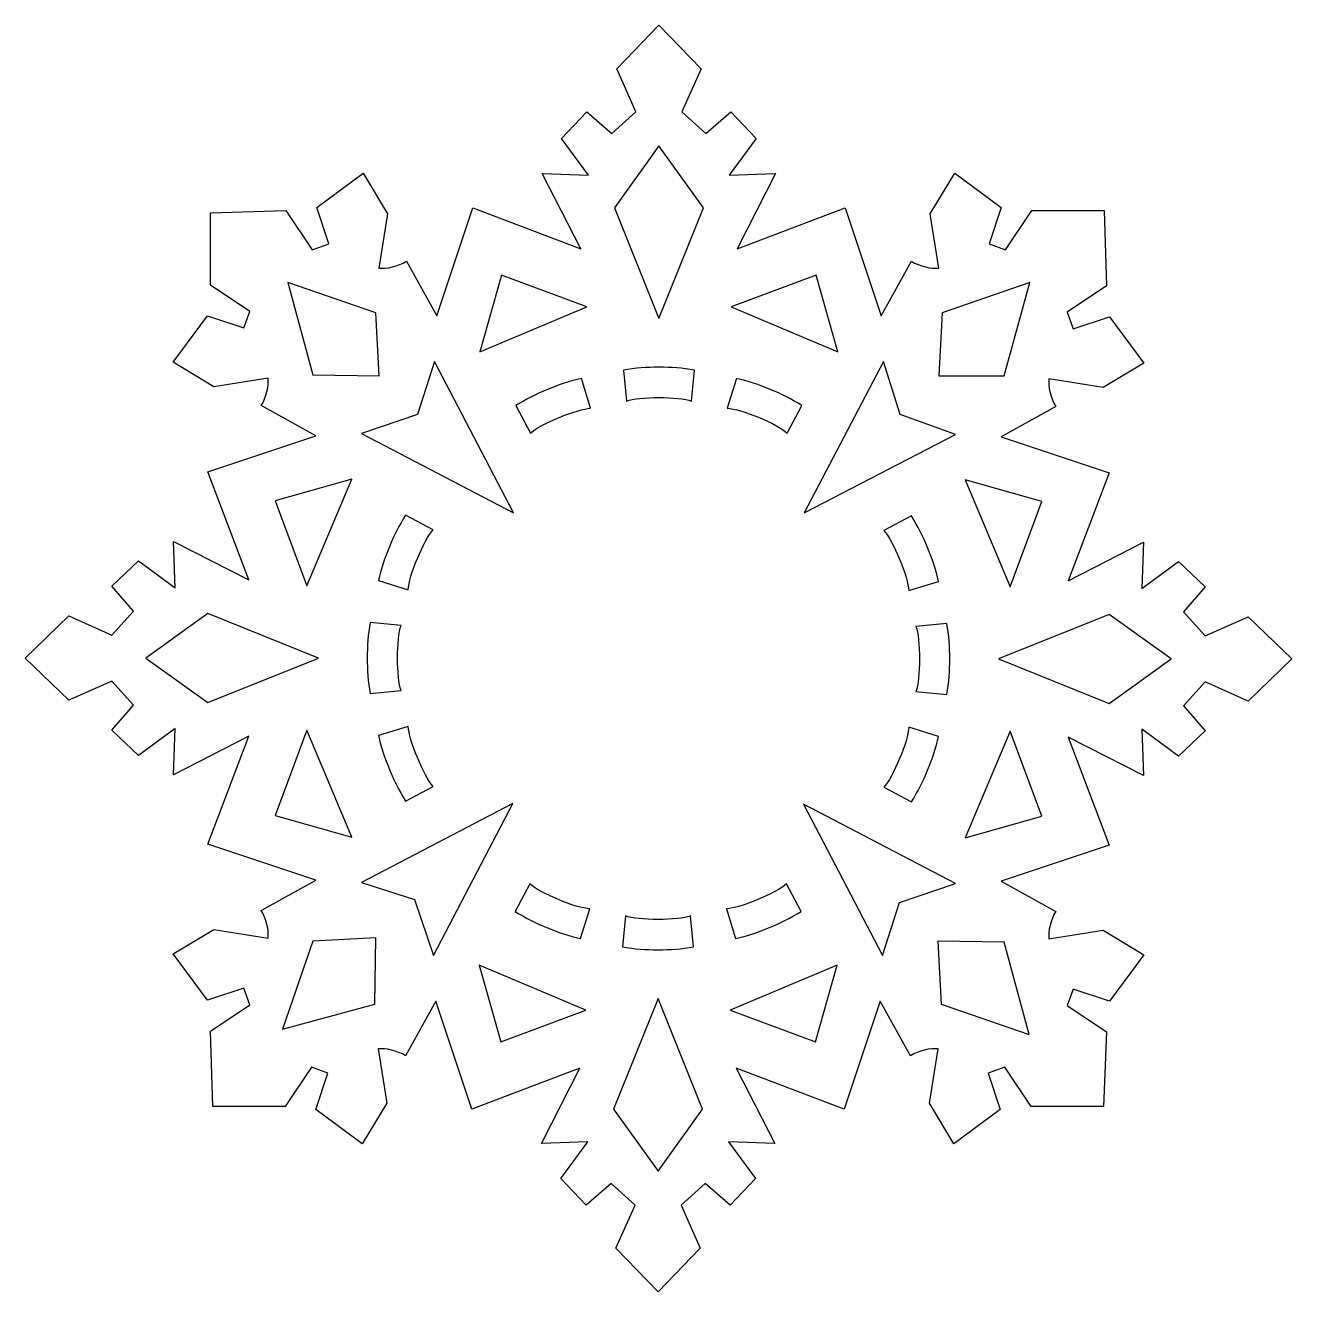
# Model space of a CAD drawing. Header units: centimetres. Extents: x 1 to 127, y -92 to 6.
# Drawn here: x 25.01 to 35.01, y -77.6 to -67.6 of the extents above; entities that cross this region are included whole.
import ezdxf

# ---------------------------------------------------------------- set-up
doc = ezdxf.new("R2010")
doc.units = ezdxf.units.CM
doc.header["$MEASUREMENT"] = 0
doc.layers.add('layer 1', color=7, linetype='Continuous')

msp = doc.modelspace()

# ---------------------------------------------------------------- linework, layer by layer
at = {"layer": 'layer 1', "color": 250}
for points, knots in [([(26.87826, -74.58911), (26.91838, -74.65335), (26.9383, -74.74762), (26.93212, -74.80631), (26.93212, -74.80631), (26.93212, -74.80631), (26.50387, -74.73726), (26.50387, -74.73726), (26.50387, -74.73726), (26.50387, -74.73726), (26.18298, -74.93172), (26.18298, -74.93172), (26.18298, -74.93172), (26.18298, -74.93172), (26.45278, -75.29695), (26.45278, -75.29695), (26.45278, -75.29695), (26.45278, -75.29695), (26.74117, -75.20234), (26.74117, -75.20234), (26.74117, -75.20234), (26.74117, -75.20234), (26.78648, -75.33306), (26.78648, -75.33306), (26.78648, -75.33306), (26.78648, -75.33306), (26.47729, -75.54058), (26.47729, -75.54058), (26.47729, -75.54058), (26.47729, -75.54058), (26.4944, -76.13731), (26.4944, -76.13731), (26.4944, -76.13731), (26.4944, -76.13731), (27.06583, -76.1358), (27.06583, -76.1358), (27.06583, -76.1358), (27.06583, -76.1358), (27.27335, -75.82661), (27.27335, -75.82661), (27.27335, -75.82661), (27.27335, -75.82661), (27.40408, -75.87192), (27.40408, -75.87192), (27.40408, -75.87192), (27.40408, -75.87192), (27.30946, -76.16031), (27.30946, -76.16031), (27.30946, -76.16031), (27.30946, -76.16031), (27.6747, -76.43011), (27.6747, -76.43011), (27.6747, -76.43011), (27.6747, -76.43011), (27.86914, -76.10922), (27.86914, -76.10922), (27.86914, -76.10922), (27.86914, -76.10922), (27.8001, -75.68097), (27.8001, -75.68097), (27.8001, -75.68097), (27.8588, -75.67479), (27.95306, -75.69471), (28.01731, -75.73483), (28.01731, -75.73483), (28.01731, -75.73483), (28.25695, -75.30341), (28.25695, -75.30341), (28.25695, -75.30341), (28.25695, -75.30341), (28.54123, -76.15625), (28.54123, -76.15625), (28.54123, -76.15625), (28.54123, -76.15625), (29.39408, -75.83407), (29.39408, -75.83407), (29.39408, -75.83407), (29.39408, -75.83407), (29.09039, -76.42856), (29.09039, -76.42856), (29.09039, -76.42856), (29.09039, -76.42856), (29.45622, -76.41559), (29.45622, -76.41559), (29.45622, -76.41559), (29.45622, -76.41559), (29.24251, -76.70581), (29.24251, -76.70581), (29.24251, -76.70581), (29.24251, -76.70581), (29.44214, -76.9165), (29.44214, -76.9165), (29.44214, -76.9165), (29.44214, -76.9165), (29.6405, -76.74371), (29.6405, -76.74371), (29.6405, -76.74371), (29.6405, -76.74371), (29.82997, -76.91433), (29.82997, -76.91433), (29.82997, -76.91433), (29.82997, -76.91433), (29.67838, -77.25543), (29.67838, -77.25543), (29.67838, -77.25543), (29.67838, -77.25543), (30.01126, -77.5985), (30.01126, -77.5985), (30.01126, -77.5985), (30.01126, -77.5985), (30.34413, -77.25543), (30.34413, -77.25543), (30.34413, -77.25543), (30.34413, -77.25543), (30.19252, -76.91433), (30.19252, -76.91433), (30.19252, -76.91433), (30.19252, -76.91433), (30.382, -76.74371), (30.382, -76.74371), (30.382, -76.74371), (30.382, -76.74371), (30.58035, -76.9165), (30.58035, -76.9165), (30.58035, -76.9165), (30.58035, -76.9165), (30.77999, -76.70581), (30.77999, -76.70581), (30.77999, -76.70581), (30.77999, -76.70581), (30.56627, -76.41559), (30.56627, -76.41559), (30.56627, -76.41559), (30.56627, -76.41559), (30.93211, -76.42856), (30.93211, -76.42856), (30.93211, -76.42856), (30.93211, -76.42856), (30.62843, -75.83407), (30.62843, -75.83407), (30.62843, -75.83407), (30.62843, -75.83407), (31.48126, -76.15625), (31.48126, -76.15625), (31.48126, -76.15625), (31.48126, -76.15625), (31.76556, -75.30341), (31.76556, -75.30341), (31.76556, -75.30341), (31.76556, -75.30341), (32.00519, -75.73483), (32.00519, -75.73483), (32.00519, -75.73483), (32.06944, -75.69471), (32.1637, -75.67479), (32.2224, -75.68097), (32.2224, -75.68097), (32.2224, -75.68097), (32.15335, -76.10922), (32.15335, -76.10922), (32.15335, -76.10922), (32.15335, -76.10922), (32.34781, -76.43011), (32.34781, -76.43011), (32.34781, -76.43011), (32.34781, -76.43011), (32.71305, -76.16031), (32.71305, -76.16031), (32.71305, -76.16031), (32.71305, -76.16031), (32.61842, -75.87192), (32.61842, -75.87192), (32.61842, -75.87192), (32.61842, -75.87192), (32.74916, -75.82661), (32.74916, -75.82661), (32.74916, -75.82661), (32.74916, -75.82661), (32.95666, -76.1358), (32.95666, -76.1358), (32.95666, -76.1358), (32.95666, -76.1358), (33.52809, -76.13731), (33.52809, -76.13731), (33.52809, -76.13731), (33.52809, -76.13731), (33.55189, -75.54726), (33.55189, -75.54726), (33.55189, -75.54726), (33.55189, -75.54726), (33.24269, -75.33974), (33.24269, -75.33974), (33.24269, -75.33974), (33.24269, -75.33974), (33.288, -75.20901), (33.288, -75.20901), (33.288, -75.20901), (33.288, -75.20901), (33.57639, -75.30363), (33.57639, -75.30363), (33.57639, -75.30363), (33.57639, -75.30363), (33.84619, -74.9384), (33.84619, -74.9384), (33.84619, -74.9384), (33.84619, -74.9384), (33.5253, -74.74394), (33.5253, -74.74394), (33.5253, -74.74394), (33.5253, -74.74394), (33.09705, -74.81298), (33.09705, -74.81298), (33.09705, -74.81298), (33.09087, -74.75429), (33.11078, -74.66003), (33.15092, -74.59578), (33.15092, -74.59578), (33.15092, -74.59578), (32.7195, -74.35615), (32.7195, -74.35615), (32.7195, -74.35615), (32.7195, -74.35615), (33.57233, -74.07185), (33.57233, -74.07185), (33.57233, -74.07185), (33.57233, -74.07185), (33.25015, -73.21902), (33.25015, -73.21902), (33.25015, -73.21902), (33.25015, -73.21902), (33.84465, -73.5227), (33.84465, -73.5227), (33.84465, -73.5227), (33.84465, -73.5227), (33.83168, -73.15687), (33.83168, -73.15687), (33.83168, -73.15687), (33.83168, -73.15687), (34.12189, -73.37058), (34.12189, -73.37058), (34.12189, -73.37058), (34.12189, -73.37058), (34.33258, -73.17094), (34.33258, -73.17094), (34.33258, -73.17094), (34.33258, -73.17094), (34.1598, -72.97259), (34.1598, -72.97259), (34.1598, -72.97259), (34.1598, -72.97259), (34.33043, -72.78311), (34.33043, -72.78311), (34.33043, -72.78311), (34.33043, -72.78311), (34.67152, -72.93472), (34.67152, -72.93472), (34.67152, -72.93472), (34.67152, -72.93472), (35.01459, -72.60184), (35.01459, -72.60184), (35.01459, -72.60184), (35.01459, -72.60184), (34.67152, -72.26896), (34.67152, -72.26896), (34.67152, -72.26896), (34.67152, -72.26896), (34.33043, -72.42056), (34.33043, -72.42056), (34.33043, -72.42056), (34.33043, -72.42056), (34.1598, -72.23108), (34.1598, -72.23108), (34.1598, -72.23108), (34.1598, -72.23108), (34.33258, -72.03273), (34.33258, -72.03273), (34.33258, -72.03273), (34.33258, -72.03273), (34.12189, -71.8331), (34.12189, -71.8331), (34.12189, -71.8331), (34.12189, -71.8331), (33.83168, -72.04681), (33.83168, -72.04681), (33.83168, -72.04681), (33.83168, -72.04681), (33.84465, -71.68098), (33.84465, -71.68098), (33.84465, -71.68098), (33.84465, -71.68098), (33.25015, -71.98466), (33.25015, -71.98466), (33.25015, -71.98466), (33.25015, -71.98466), (33.57233, -71.13182), (33.57233, -71.13182), (33.57233, -71.13182), (33.57233, -71.13182), (32.7195, -70.84753), (32.7195, -70.84753), (32.7195, -70.84753), (32.7195, -70.84753), (33.15092, -70.60789), (33.15092, -70.60789), (33.15092, -70.60789), (33.11078, -70.54365), (33.09087, -70.44939), (33.09705, -70.39068), (33.09705, -70.39068), (33.09705, -70.39068), (33.5253, -70.45973), (33.5253, -70.45973), (33.5253, -70.45973), (33.5253, -70.45973), (33.84619, -70.26528), (33.84619, -70.26528), (33.84619, -70.26528), (33.84619, -70.26528), (33.57639, -69.90005), (33.57639, -69.90005), (33.57639, -69.90005), (33.57639, -69.90005), (33.288, -69.99467), (33.288, -69.99467), (33.288, -69.99467), (33.288, -69.99467), (33.24269, -69.86394), (33.24269, -69.86394), (33.24269, -69.86394), (33.24269, -69.86394), (33.55189, -69.65642), (33.55189, -69.65642), (33.55189, -69.65642), (33.55189, -69.65642), (33.53477, -69.0597), (33.53477, -69.0597), (33.53477, -69.0597), (33.53477, -69.0597), (32.96334, -69.0612), (32.96334, -69.0612), (32.96334, -69.0612), (32.96334, -69.0612), (32.75583, -69.3704), (32.75583, -69.3704), (32.75583, -69.3704), (32.75583, -69.3704), (32.6251, -69.32509), (32.6251, -69.32509), (32.6251, -69.32509), (32.6251, -69.32509), (32.71972, -69.0367), (32.71972, -69.0367), (32.71972, -69.0367), (32.71972, -69.0367), (32.35448, -68.76688), (32.35448, -68.76688), (32.35448, -68.76688), (32.35448, -68.76688), (32.16002, -69.08778), (32.16002, -69.08778), (32.16002, -69.08778), (32.16002, -69.08778), (32.22908, -69.51603), (32.22908, -69.51603), (32.22908, -69.51603), (32.17038, -69.52222), (32.07612, -69.5023), (32.01187, -69.46217), (32.01187, -69.46217), (32.01187, -69.46217), (31.77223, -69.89359), (31.77223, -69.89359), (31.77223, -69.89359), (31.77223, -69.89359), (31.48794, -69.04075), (31.48794, -69.04075), (31.48794, -69.04075), (31.48794, -69.04075), (30.6351, -69.36294), (30.6351, -69.36294), (30.6351, -69.36294), (30.6351, -69.36294), (30.93878, -68.76845), (30.93878, -68.76845), (30.93878, -68.76845), (30.93878, -68.76845), (30.57295, -68.78141), (30.57295, -68.78141), (30.57295, -68.78141), (30.57295, -68.78141), (30.78667, -68.4912), (30.78667, -68.4912), (30.78667, -68.4912), (30.78667, -68.4912), (30.58704, -68.2805), (30.58704, -68.2805), (30.58704, -68.2805), (30.58704, -68.2805), (30.38867, -68.45329), (30.38867, -68.45329), (30.38867, -68.45329), (30.38867, -68.45329), (30.19921, -68.28266), (30.19921, -68.28266), (30.19921, -68.28266), (30.19921, -68.28266), (30.3508, -67.94157), (30.3508, -67.94157), (30.3508, -67.94157), (30.3508, -67.94157), (30.01792, -67.5985), (30.01792, -67.5985), (30.01792, -67.5985), (30.01792, -67.5985), (29.68505, -67.94157), (29.68505, -67.94157), (29.68505, -67.94157), (29.68505, -67.94157), (29.83664, -68.28266), (29.83664, -68.28266), (29.83664, -68.28266), (29.83664, -68.28266), (29.64718, -68.45329), (29.64718, -68.45329), (29.64718, -68.45329), (29.64718, -68.45329), (29.44882, -68.2805), (29.44882, -68.2805), (29.44882, -68.2805), (29.44882, -68.2805), (29.24918, -68.4912), (29.24918, -68.4912), (29.24918, -68.4912), (29.24918, -68.4912), (29.46289, -68.78141), (29.46289, -68.78141), (29.46289, -68.78141), (29.46289, -68.78141), (29.09707, -68.76845), (29.09707, -68.76845), (29.09707, -68.76845), (29.09707, -68.76845), (29.40075, -69.36294), (29.40075, -69.36294), (29.40075, -69.36294), (29.40075, -69.36294), (28.54791, -69.04075), (28.54791, -69.04075), (28.54791, -69.04075), (28.54791, -69.04075), (28.26362, -69.89359), (28.26362, -69.89359), (28.26362, -69.89359), (28.26362, -69.89359), (28.02398, -69.46217), (28.02398, -69.46217), (28.02398, -69.46217), (27.95974, -69.5023), (27.86547, -69.52222), (27.80677, -69.51603), (27.80677, -69.51603), (27.80677, -69.51603), (27.87582, -69.08778), (27.87582, -69.08778), (27.87582, -69.08778), (27.87582, -69.08778), (27.68137, -68.76688), (27.68137, -68.76688), (27.68137, -68.76688), (27.68137, -68.76688), (27.31613, -69.0367), (27.31613, -69.0367), (27.31613, -69.0367), (27.31613, -69.0367), (27.41075, -69.32509), (27.41075, -69.32509), (27.41075, -69.32509), (27.41075, -69.32509), (27.28002, -69.3704), (27.28002, -69.3704), (27.28002, -69.3704), (27.28002, -69.3704), (27.07251, -69.0612), (27.07251, -69.0612), (27.07251, -69.0612), (27.07251, -69.0612), (26.47578, -69.0783), (26.47578, -69.0783), (26.47578, -69.0783), (26.47578, -69.0783), (26.47729, -69.64975), (26.47729, -69.64975), (26.47729, -69.64975), (26.47729, -69.64975), (26.78648, -69.85726), (26.78648, -69.85726), (26.78648, -69.85726), (26.78648, -69.85726), (26.74117, -69.98798), (26.74117, -69.98798), (26.74117, -69.98798), (26.74117, -69.98798), (26.45278, -69.89337), (26.45278, -69.89337), (26.45278, -69.89337), (26.45278, -69.89337), (26.18298, -70.25861), (26.18298, -70.25861), (26.18298, -70.25861), (26.18298, -70.25861), (26.50387, -70.45306), (26.50387, -70.45306), (26.50387, -70.45306), (26.50387, -70.45306), (26.93212, -70.384), (26.93212, -70.384), (26.93212, -70.384), (26.9383, -70.44271), (26.91838, -70.53698), (26.87826, -70.60121), (26.87826, -70.60121), (26.87826, -70.60121), (27.30968, -70.84086), (27.30968, -70.84086), (27.30968, -70.84086), (27.30968, -70.84086), (26.45684, -71.12515), (26.45684, -71.12515), (26.45684, -71.12515), (26.45684, -71.12515), (26.77902, -71.97799), (26.77902, -71.97799), (26.77902, -71.97799), (26.77902, -71.97799), (26.18453, -71.67431), (26.18453, -71.67431), (26.18453, -71.67431), (26.18453, -71.67431), (26.1975, -72.04013), (26.1975, -72.04013), (26.1975, -72.04013), (26.1975, -72.04013), (25.90728, -71.82642), (25.90728, -71.82642), (25.90728, -71.82642), (25.90728, -71.82642), (25.69659, -72.02606), (25.69659, -72.02606), (25.69659, -72.02606), (25.69659, -72.02606), (25.86938, -72.22441), (25.86938, -72.22441), (25.86938, -72.22441), (25.86938, -72.22441), (25.69875, -72.41388), (25.69875, -72.41388), (25.69875, -72.41388), (25.69875, -72.41388), (25.35766, -72.26229), (25.35766, -72.26229), (25.35766, -72.26229), (25.35766, -72.26229), (25.01459, -72.59516), (25.01459, -72.59516), (25.01459, -72.59516), (25.01459, -72.59516), (25.35766, -72.92804), (25.35766, -72.92804), (25.35766, -72.92804), (25.35766, -72.92804), (25.69875, -72.77644), (25.69875, -72.77644), (25.69875, -72.77644), (25.69875, -72.77644), (25.86938, -72.96591), (25.86938, -72.96591), (25.86938, -72.96591), (25.86938, -72.96591), (25.69659, -73.16427), (25.69659, -73.16427), (25.69659, -73.16427), (25.69659, -73.16427), (25.90728, -73.36391), (25.90728, -73.36391), (25.90728, -73.36391), (25.90728, -73.36391), (26.1975, -73.15019), (26.1975, -73.15019), (26.1975, -73.15019), (26.1975, -73.15019), (26.18453, -73.51602), (26.18453, -73.51602), (26.18453, -73.51602), (26.18453, -73.51602), (26.77902, -73.21234), (26.77902, -73.21234), (26.77902, -73.21234), (26.77902, -73.21234), (26.45684, -74.06518), (26.45684, -74.06518), (26.45684, -74.06518), (26.45684, -74.06518), (27.30968, -74.34947), (27.30968, -74.34947), (27.30968, -74.34947), (27.30968, -74.34947), (26.87826, -74.58911), (26.87826, -74.58911)], [0, 0, 0, 0, 0.0065359, 0.0065359, 0.0065359, 0.0065359, 0.0130719, 0.0130719, 0.0130719, 0.0130719, 0.0196078, 0.0196078, 0.0196078, 0.0196078, 0.0261438, 0.0261438, 0.0261438, 0.0261438, 0.0326797, 0.0326797, 0.0326797, 0.0326797, 0.0392157, 0.0392157, 0.0392157, 0.0392157, 0.0457516, 0.0457516, 0.0457516, 0.0457516, 0.0522876, 0.0522876, 0.0522876, 0.0522876, 0.0588235, 0.0588235, 0.0588235, 0.0588235, 0.0653595, 0.0653595, 0.0653595, 0.0653595, 0.0718954, 0.0718954, 0.0718954, 0.0718954, 0.0784314, 0.0784314, 0.0784314, 0.0784314, 0.0849673, 0.0849673, 0.0849673, 0.0849673, 0.0915033, 0.0915033, 0.0915033, 0.0915033, 0.0980392, 0.0980392, 0.0980392, 0.0980392, 0.1045752, 0.1045752, 0.1045752, 0.1045752, 0.1111111, 0.1111111, 0.1111111, 0.1111111, 0.1176471, 0.1176471, 0.1176471, 0.1176471, 0.124183, 0.124183, 0.124183, 0.124183, 0.130719, 0.130719, 0.130719, 0.130719, 0.1372549, 0.1372549, 0.1372549, 0.1372549, 0.1437908, 0.1437908, 0.1437908, 0.1437908, 0.1503268, 0.1503268, 0.1503268, 0.1503268, 0.1568627, 0.1568627, 0.1568627, 0.1568627, 0.1633987, 0.1633987, 0.1633987, 0.1633987, 0.1699346, 0.1699346, 0.1699346, 0.1699346, 0.1764706, 0.1764706, 0.1764706, 0.1764706, 0.1830065, 0.1830065, 0.1830065, 0.1830065, 0.1895425, 0.1895425, 0.1895425, 0.1895425, 0.1960784, 0.1960784, 0.1960784, 0.1960784, 0.2026144, 0.2026144, 0.2026144, 0.2026144, 0.2091503, 0.2091503, 0.2091503, 0.2091503, 0.2156863, 0.2156863, 0.2156863, 0.2156863, 0.2222222, 0.2222222, 0.2222222, 0.2222222, 0.2287582, 0.2287582, 0.2287582, 0.2287582, 0.2352941, 0.2352941, 0.2352941, 0.2352941, 0.2418301, 0.2418301, 0.2418301, 0.2418301, 0.248366, 0.248366, 0.248366, 0.248366, 0.254902, 0.254902, 0.254902, 0.254902, 0.2614379, 0.2614379, 0.2614379, 0.2614379, 0.2679739, 0.2679739, 0.2679739, 0.2679739, 0.2745098, 0.2745098, 0.2745098, 0.2745098, 0.2810458, 0.2810458, 0.2810458, 0.2810458, 0.2875817, 0.2875817, 0.2875817, 0.2875817, 0.2941176, 0.2941176, 0.2941176, 0.2941176, 0.3006536, 0.3006536, 0.3006536, 0.3006536, 0.3071895, 0.3071895, 0.3071895, 0.3071895, 0.3137255, 0.3137255, 0.3137255, 0.3137255, 0.3202614, 0.3202614, 0.3202614, 0.3202614, 0.3267974, 0.3267974, 0.3267974, 0.3267974, 0.3333333, 0.3333333, 0.3333333, 0.3333333, 0.3398693, 0.3398693, 0.3398693, 0.3398693, 0.3464052, 0.3464052, 0.3464052, 0.3464052, 0.3529412, 0.3529412, 0.3529412, 0.3529412, 0.3594771, 0.3594771, 0.3594771, 0.3594771, 0.3660131, 0.3660131, 0.3660131, 0.3660131, 0.372549, 0.372549, 0.372549, 0.372549, 0.379085, 0.379085, 0.379085, 0.379085, 0.3856209, 0.3856209, 0.3856209, 0.3856209, 0.3921569, 0.3921569, 0.3921569, 0.3921569, 0.3986928, 0.3986928, 0.3986928, 0.3986928, 0.4052288, 0.4052288, 0.4052288, 0.4052288, 0.4117647, 0.4117647, 0.4117647, 0.4117647, 0.4183007, 0.4183007, 0.4183007, 0.4183007, 0.4248366, 0.4248366, 0.4248366, 0.4248366, 0.4313725, 0.4313725, 0.4313725, 0.4313725, 0.4379085, 0.4379085, 0.4379085, 0.4379085, 0.4444444, 0.4444444, 0.4444444, 0.4444444, 0.4509804, 0.4509804, 0.4509804, 0.4509804, 0.4575163, 0.4575163, 0.4575163, 0.4575163, 0.4640523, 0.4640523, 0.4640523, 0.4640523, 0.4705882, 0.4705882, 0.4705882, 0.4705882, 0.4771242, 0.4771242, 0.4771242, 0.4771242, 0.4836601, 0.4836601, 0.4836601, 0.4836601, 0.4901961, 0.4901961, 0.4901961, 0.4901961, 0.496732, 0.496732, 0.496732, 0.496732, 0.503268, 0.503268, 0.503268, 0.503268, 0.5098039, 0.5098039, 0.5098039, 0.5098039, 0.5163399, 0.5163399, 0.5163399, 0.5163399, 0.5228758, 0.5228758, 0.5228758, 0.5228758, 0.5294118, 0.5294118, 0.5294118, 0.5294118, 0.5359477, 0.5359477, 0.5359477, 0.5359477, 0.5424837, 0.5424837, 0.5424837, 0.5424837, 0.5490196, 0.5490196, 0.5490196, 0.5490196, 0.5555556, 0.5555556, 0.5555556, 0.5555556, 0.5620915, 0.5620915, 0.5620915, 0.5620915, 0.5686275, 0.5686275, 0.5686275, 0.5686275, 0.5751634, 0.5751634, 0.5751634, 0.5751634, 0.5816993, 0.5816993, 0.5816993, 0.5816993, 0.5882353, 0.5882353, 0.5882353, 0.5882353, 0.5947712, 0.5947712, 0.5947712, 0.5947712, 0.6013072, 0.6013072, 0.6013072, 0.6013072, 0.6078431, 0.6078431, 0.6078431, 0.6078431, 0.6143791, 0.6143791, 0.6143791, 0.6143791, 0.620915, 0.620915, 0.620915, 0.620915, 0.627451, 0.627451, 0.627451, 0.627451, 0.6339869, 0.6339869, 0.6339869, 0.6339869, 0.6405229, 0.6405229, 0.6405229, 0.6405229, 0.6470588, 0.6470588, 0.6470588, 0.6470588, 0.6535948, 0.6535948, 0.6535948, 0.6535948, 0.6601307, 0.6601307, 0.6601307, 0.6601307, 0.6666667, 0.6666667, 0.6666667, 0.6666667, 0.6732026, 0.6732026, 0.6732026, 0.6732026, 0.6797386, 0.6797386, 0.6797386, 0.6797386, 0.6862745, 0.6862745, 0.6862745, 0.6862745, 0.6928105, 0.6928105, 0.6928105, 0.6928105, 0.6993464, 0.6993464, 0.6993464, 0.6993464, 0.7058824, 0.7058824, 0.7058824, 0.7058824, 0.7124183, 0.7124183, 0.7124183, 0.7124183, 0.7189542, 0.7189542, 0.7189542, 0.7189542, 0.7254902, 0.7254902, 0.7254902, 0.7254902, 0.7320261, 0.7320261, 0.7320261, 0.7320261, 0.7385621, 0.7385621, 0.7385621, 0.7385621, 0.745098, 0.745098, 0.745098, 0.745098, 0.751634, 0.751634, 0.751634, 0.751634, 0.7581699, 0.7581699, 0.7581699, 0.7581699, 0.7647059, 0.7647059, 0.7647059, 0.7647059, 0.7712418, 0.7712418, 0.7712418, 0.7712418, 0.7777778, 0.7777778, 0.7777778, 0.7777778, 0.7843137, 0.7843137, 0.7843137, 0.7843137, 0.7908497, 0.7908497, 0.7908497, 0.7908497, 0.7973856, 0.7973856, 0.7973856, 0.7973856, 0.8039216, 0.8039216, 0.8039216, 0.8039216, 0.8104575, 0.8104575, 0.8104575, 0.8104575, 0.8169935, 0.8169935, 0.8169935, 0.8169935, 0.8235294, 0.8235294, 0.8235294, 0.8235294, 0.8300654, 0.8300654, 0.8300654, 0.8300654, 0.8366013, 0.8366013, 0.8366013, 0.8366013, 0.8431373, 0.8431373, 0.8431373, 0.8431373, 0.8496732, 0.8496732, 0.8496732, 0.8496732, 0.8562092, 0.8562092, 0.8562092, 0.8562092, 0.8627451, 0.8627451, 0.8627451, 0.8627451, 0.869281, 0.869281, 0.869281, 0.869281, 0.875817, 0.875817, 0.875817, 0.875817, 0.8823529, 0.8823529, 0.8823529, 0.8823529, 0.8888889, 0.8888889, 0.8888889, 0.8888889, 0.8954248, 0.8954248, 0.8954248, 0.8954248, 0.9019608, 0.9019608, 0.9019608, 0.9019608, 0.9084967, 0.9084967, 0.9084967, 0.9084967, 0.9150327, 0.9150327, 0.9150327, 0.9150327, 0.9215686, 0.9215686, 0.9215686, 0.9215686, 0.9281046, 0.9281046, 0.9281046, 0.9281046, 0.9346405, 0.9346405, 0.9346405, 0.9346405, 0.9411765, 0.9411765, 0.9411765, 0.9411765, 0.9477124, 0.9477124, 0.9477124, 0.9477124, 0.9542484, 0.9542484, 0.9542484, 0.9542484, 0.9607843, 0.9607843, 0.9607843, 0.9607843, 0.9673203, 0.9673203, 0.9673203, 0.9673203, 0.9738562, 0.9738562, 0.9738562, 0.9738562, 0.9803922, 0.9803922, 0.9803922, 0.9803922, 0.9869281, 0.9869281, 0.9869281, 0.9869281, 1, 1, 1, 1]), ([(30.01792, -69.91255), (30.01792, -69.91255), (29.66608, -69.04075), (29.66608, -69.04075), (29.66608, -69.04075), (29.66608, -69.04075), (30.01792, -68.55013), (30.01792, -68.55013), (30.01792, -68.55013), (30.01792, -68.55013), (30.36977, -69.04075), (30.36977, -69.04075), (30.36977, -69.04075), (30.36977, -69.04075), (30.01792, -69.91255), (30.01792, -69.91255)], [0, 0, 0, 0, 0.2, 0.2, 0.2, 0.2, 0.4, 0.4, 0.4, 0.4, 0.6, 0.6, 0.6, 0.6, 1, 1, 1, 1]), ([(29.44858, -69.82251), (29.44858, -69.82251), (28.60476, -70.17788), (28.60476, -70.17788), (28.60476, -70.17788), (28.60476, -70.17788), (28.77533, -69.5714), (28.77533, -69.5714), (28.77533, -69.5714), (28.77533, -69.5714), (29.44858, -69.82251), (29.44858, -69.82251)], [0, 0, 0, 0, 0.25, 0.25, 0.25, 0.25, 0.5, 0.5, 0.5, 0.5, 1, 1, 1, 1]), ([(31.43109, -70.17788), (31.43109, -70.17788), (30.58727, -69.82251), (30.58727, -69.82251), (30.58727, -69.82251), (30.58727, -69.82251), (31.26053, -69.5714), (31.26053, -69.5714), (31.26053, -69.5714), (31.26053, -69.5714), (31.43109, -70.17788), (31.43109, -70.17788)], [0, 0, 0, 0, 0.25, 0.25, 0.25, 0.25, 0.5, 0.5, 0.5, 0.5, 1, 1, 1, 1]), ([(27.80878, -70.36739), (27.80878, -70.36739), (27.28502, -70.3593), (27.28502, -70.3593), (27.28502, -70.3593), (27.28502, -70.3593), (27.0886, -69.62827), (27.0886, -69.62827), (27.0886, -69.62827), (27.0886, -69.62827), (27.78206, -69.86894), (27.78206, -69.86894), (27.78206, -69.86894), (27.78206, -69.86894), (27.80878, -70.36739), (27.80878, -70.36739)], [0, 0, 0, 0, 0.2, 0.2, 0.2, 0.2, 0.4, 0.4, 0.4, 0.4, 0.6, 0.6, 0.6, 0.6, 1, 1, 1, 1]), ([(32.22708, -70.36739), (32.22708, -70.36739), (32.25379, -69.86894), (32.25379, -69.86894), (32.25379, -69.86894), (32.25379, -69.86894), (32.94726, -69.62827), (32.94726, -69.62827), (32.94726, -69.62827), (32.94726, -69.62827), (32.74415, -70.36598), (32.74415, -70.36598), (32.74415, -70.36598), (32.74415, -70.36598), (32.22708, -70.36739), (32.22708, -70.36739)], [0, 0, 0, 0, 0.2, 0.2, 0.2, 0.2, 0.4, 0.4, 0.4, 0.4, 0.6, 0.6, 0.6, 0.6, 1, 1, 1, 1]), ([(28.8701, -71.44766), (28.8701, -71.44766), (27.66976, -70.82191), (27.66976, -70.82191), (27.66976, -70.82191), (27.66976, -70.82191), (28.11201, -70.67063), (28.11201, -70.67063), (28.11201, -70.67063), (28.11201, -70.67063), (28.24467, -70.25368), (28.24467, -70.25368), (28.24467, -70.25368), (28.24467, -70.25368), (28.8701, -71.44766), (28.8701, -71.44766)], [0, 0, 0, 0, 0.2, 0.2, 0.2, 0.2, 0.4, 0.4, 0.4, 0.4, 0.6, 0.6, 0.6, 0.6, 1, 1, 1, 1]), ([(29.76145, -70.56639), (29.76145, -70.56639), (29.73748, -70.32045), (29.73748, -70.32045), (29.73748, -70.32045), (29.92299, -70.29115), (30.11302, -70.29115), (30.29852, -70.32045), (30.29852, -70.32045), (30.29852, -70.32045), (30.27455, -70.56639), (30.27455, -70.56639), (30.27455, -70.56639), (30.17985, -70.52831), (29.85621, -70.52831), (29.76145, -70.56639)], [0, 0, 0, 0, 0.2, 0.2, 0.2, 0.2, 0.4, 0.4, 0.4, 0.4, 0.6, 0.6, 0.6, 0.6, 1, 1, 1, 1]), ([(31.16576, -71.44766), (31.16576, -71.44766), (31.79117, -70.25368), (31.79117, -70.25368), (31.79117, -70.25368), (31.79117, -70.25368), (31.92384, -70.67063), (31.92384, -70.67063), (31.92384, -70.67063), (31.92384, -70.67063), (32.3594, -70.82858), (32.3594, -70.82858), (32.3594, -70.82858), (32.3594, -70.82858), (31.16576, -71.44766), (31.16576, -71.44766)], [0, 0, 0, 0, 0.2, 0.2, 0.2, 0.2, 0.4, 0.4, 0.4, 0.4, 0.6, 0.6, 0.6, 0.6, 1, 1, 1, 1]), ([(29.00438, -70.81912), (29.00438, -70.81912), (28.88813, -70.60108), (28.88813, -70.60108), (28.88813, -70.60108), (29.04842, -70.50297), (29.22371, -70.43033), (29.40643, -70.38639), (29.40643, -70.38639), (29.40643, -70.38639), (29.47841, -70.62278), (29.47841, -70.62278), (29.47841, -70.62278), (29.37756, -70.62385), (29.07452, -70.75046), (29.00438, -70.81912)], [0, 0, 0, 0, 0.2, 0.2, 0.2, 0.2, 0.4, 0.4, 0.4, 0.4, 0.6, 0.6, 0.6, 0.6, 1, 1, 1, 1]), ([(30.55744, -70.62278), (30.55744, -70.62278), (30.62942, -70.38639), (30.62942, -70.38639), (30.62942, -70.38639), (30.81214, -70.43033), (30.98744, -70.50298), (31.14772, -70.60108), (31.14772, -70.60108), (31.14772, -70.60108), (31.03147, -70.81912), (31.03147, -70.81912), (31.03147, -70.81912), (30.95637, -70.74561), (30.65802, -70.62385), (30.55744, -70.62278)], [0, 0, 0, 0, 0.2, 0.2, 0.2, 0.2, 0.4, 0.4, 0.4, 0.4, 0.6, 0.6, 0.6, 0.6, 1, 1, 1, 1]), ([(27.59396, -71.182), (27.59396, -71.182), (27.23861, -72.02582), (27.23861, -72.02582), (27.23861, -72.02582), (27.23861, -72.02582), (26.98749, -71.35256), (26.98749, -71.35256), (26.98749, -71.35256), (26.98749, -71.35256), (27.59396, -71.182), (27.59396, -71.182)], [0, 0, 0, 0, 0.25, 0.25, 0.25, 0.25, 0.5, 0.5, 0.5, 0.5, 1, 1, 1, 1]), ([(32.79057, -72.03249), (32.79057, -72.03249), (32.43521, -71.18868), (32.43521, -71.18868), (32.43521, -71.18868), (32.43521, -71.18868), (33.04168, -71.35924), (33.04168, -71.35924), (33.04168, -71.35924), (33.04168, -71.35924), (32.79057, -72.03249), (32.79057, -72.03249)], [0, 0, 0, 0, 0.25, 0.25, 0.25, 0.25, 0.5, 0.5, 0.5, 0.5, 1, 1, 1, 1]), ([(28.03886, -72.05564), (28.03886, -72.05564), (27.80248, -71.98367), (27.80248, -71.98367), (27.80248, -71.98367), (27.84642, -71.80096), (27.91906, -71.62565), (28.01716, -71.46537), (28.01716, -71.46537), (28.01716, -71.46537), (28.23521, -71.58162), (28.23521, -71.58162), (28.23521, -71.58162), (28.16372, -71.65465), (28.03998, -71.95349), (28.03886, -72.05564)], [0, 0, 0, 0, 0.2, 0.2, 0.2, 0.2, 0.4, 0.4, 0.4, 0.4, 0.6, 0.6, 0.6, 0.6, 1, 1, 1, 1]), ([(31.79396, -71.5883), (31.79396, -71.5883), (32.012, -71.47204), (32.012, -71.47204), (32.012, -71.47204), (32.11013, -71.63233), (32.18274, -71.80762), (32.2267, -71.99035), (32.2267, -71.99035), (32.2267, -71.99035), (31.99031, -72.06231), (31.99031, -72.06231), (31.99031, -72.06231), (31.98922, -71.96022), (31.86542, -71.66127), (31.79396, -71.5883)], [0, 0, 0, 0, 0.2, 0.2, 0.2, 0.2, 0.4, 0.4, 0.4, 0.4, 0.6, 0.6, 0.6, 0.6, 1, 1, 1, 1]), ([(27.32863, -72.59516), (27.32863, -72.59516), (26.45684, -72.94701), (26.45684, -72.94701), (26.45684, -72.94701), (26.45684, -72.94701), (25.96621, -72.59516), (25.96621, -72.59516), (25.96621, -72.59516), (25.96621, -72.59516), (26.45684, -72.24332), (26.45684, -72.24332), (26.45684, -72.24332), (26.45684, -72.24332), (27.32863, -72.59516), (27.32863, -72.59516)], [0, 0, 0, 0, 0.2, 0.2, 0.2, 0.2, 0.4, 0.4, 0.4, 0.4, 0.6, 0.6, 0.6, 0.6, 1, 1, 1, 1]), ([(33.57233, -72.95368), (33.57233, -72.95368), (32.70054, -72.60184), (32.70054, -72.60184), (32.70054, -72.60184), (32.70054, -72.60184), (33.57233, -72.25), (33.57233, -72.25), (33.57233, -72.25), (33.57233, -72.25), (34.06296, -72.60184), (34.06296, -72.60184), (34.06296, -72.60184), (34.06296, -72.60184), (33.57233, -72.95368), (33.57233, -72.95368)], [0, 0, 0, 0, 0.2, 0.2, 0.2, 0.2, 0.4, 0.4, 0.4, 0.4, 0.6, 0.6, 0.6, 0.6, 1, 1, 1, 1]), ([(27.98248, -72.85164), (27.98248, -72.85164), (27.73654, -72.8756), (27.73654, -72.8756), (27.73654, -72.8756), (27.70724, -72.6901), (27.70724, -72.50007), (27.73654, -72.31457), (27.73654, -72.31457), (27.73654, -72.31457), (27.98248, -72.33853), (27.98248, -72.33853), (27.98248, -72.33853), (27.94442, -72.43325), (27.94439, -72.75688), (27.98248, -72.85164)], [0, 0, 0, 0, 0.2, 0.2, 0.2, 0.2, 0.4, 0.4, 0.4, 0.4, 0.6, 0.6, 0.6, 0.6, 1, 1, 1, 1]), ([(32.29264, -72.88244), (32.29264, -72.88244), (32.0467, -72.85847), (32.0467, -72.85847), (32.0467, -72.85847), (32.08476, -72.76376), (32.08478, -72.44011), (32.0467, -72.34537), (32.0467, -72.34537), (32.0467, -72.34537), (32.29264, -72.3214), (32.29264, -72.3214), (32.29264, -72.3214), (32.32194, -72.5069), (32.32194, -72.69694), (32.29264, -72.88244)], [0, 0, 0, 0, 0.2, 0.2, 0.2, 0.2, 0.4, 0.4, 0.4, 0.4, 0.6, 0.6, 0.6, 0.6, 1, 1, 1, 1]), ([(27.59396, -74.00833), (27.59396, -74.00833), (26.98749, -73.83776), (26.98749, -73.83776), (26.98749, -73.83776), (26.98749, -73.83776), (27.23861, -73.16451), (27.23861, -73.16451), (27.23861, -73.16451), (27.23861, -73.16451), (27.59396, -74.00833), (27.59396, -74.00833)], [0, 0, 0, 0, 0.25, 0.25, 0.25, 0.25, 0.5, 0.5, 0.5, 0.5, 1, 1, 1, 1]), ([(27.80248, -73.20666), (27.80248, -73.20666), (28.03886, -73.13468), (28.03886, -73.13468), (28.03886, -73.13468), (28.03994, -73.23289), (28.16463, -73.53661), (28.23521, -73.60871), (28.23521, -73.60871), (28.23521, -73.60871), (28.01716, -73.72496), (28.01716, -73.72496), (28.01716, -73.72496), (27.91907, -73.56469), (27.84641, -73.38936), (27.80248, -73.20666)], [0, 0, 0, 0, 0.2, 0.2, 0.2, 0.2, 0.4, 0.4, 0.4, 0.4, 0.6, 0.6, 0.6, 0.6, 1, 1, 1, 1]), ([(31.99031, -73.14136), (31.99031, -73.14136), (32.2267, -73.21333), (32.2267, -73.21333), (32.2267, -73.21333), (32.18274, -73.39606), (32.11013, -73.57134), (32.012, -73.73164), (32.012, -73.73164), (32.012, -73.73164), (31.79396, -73.61539), (31.79396, -73.61539), (31.79396, -73.61539), (31.86543, -73.54233), (31.98922, -73.24351), (31.99031, -73.14136)], [0, 0, 0, 0, 0.2, 0.2, 0.2, 0.2, 0.4, 0.4, 0.4, 0.4, 0.6, 0.6, 0.6, 0.6, 1, 1, 1, 1]), ([(32.43521, -74.015), (32.43521, -74.015), (32.79057, -73.17118), (32.79057, -73.17118), (32.79057, -73.17118), (32.79057, -73.17118), (33.04168, -73.84443), (33.04168, -73.84443), (33.04168, -73.84443), (33.04168, -73.84443), (32.43521, -74.015), (32.43521, -74.015)], [0, 0, 0, 0, 0.25, 0.25, 0.25, 0.25, 0.5, 0.5, 0.5, 0.5, 1, 1, 1, 1]), ([(28.23799, -74.94331), (28.23799, -74.94331), (28.08671, -74.50108), (28.08671, -74.50108), (28.08671, -74.50108), (28.08671, -74.50108), (27.66976, -74.36841), (27.66976, -74.36841), (27.66976, -74.36841), (27.66976, -74.36841), (28.86376, -73.743), (28.86376, -73.743), (28.86376, -73.743), (28.86376, -73.743), (28.23799, -74.94331), (28.23799, -74.94331)], [0, 0, 0, 0, 0.2, 0.2, 0.2, 0.2, 0.4, 0.4, 0.4, 0.4, 0.6, 0.6, 0.6, 0.6, 1, 1, 1, 1]), ([(31.7845, -74.94331), (31.7845, -74.94331), (31.15908, -73.74933), (31.15908, -73.74933), (31.15908, -73.74933), (31.15908, -73.74933), (32.3594, -74.37509), (32.3594, -74.37509), (32.3594, -74.37509), (32.3594, -74.37509), (31.91717, -74.52637), (31.91717, -74.52637), (31.91717, -74.52637), (31.91717, -74.52637), (31.7845, -74.94331), (31.7845, -74.94331)], [0, 0, 0, 0, 0.2, 0.2, 0.2, 0.2, 0.4, 0.4, 0.4, 0.4, 0.6, 0.6, 0.6, 0.6, 1, 1, 1, 1]), ([(29.39976, -74.8106), (29.21711, -74.7667), (29.04166, -74.69401), (28.88145, -74.59592), (28.88145, -74.59592), (28.88145, -74.59592), (28.99771, -74.37787), (28.99771, -74.37787), (28.99771, -74.37787), (29.07063, -74.44932), (29.36967, -74.57314), (29.47174, -74.57422), (29.47174, -74.57422), (29.47174, -74.57422), (29.39976, -74.8106), (29.39976, -74.8106)], [0, 0, 0, 0, 0.2, 0.2, 0.2, 0.2, 0.4, 0.4, 0.4, 0.4, 0.6, 0.6, 0.6, 0.6, 1, 1, 1, 1]), ([(30.62274, -74.8106), (30.62274, -74.8106), (30.55077, -74.57422), (30.55077, -74.57422), (30.55077, -74.57422), (30.65288, -74.57313), (30.95179, -74.44933), (31.0248, -74.37787), (31.0248, -74.37787), (31.0248, -74.37787), (31.14105, -74.59592), (31.14105, -74.59592), (31.14105, -74.59592), (30.98083, -74.69401), (30.8054, -74.76669), (30.62274, -74.8106)], [0, 0, 0, 0, 0.2, 0.2, 0.2, 0.2, 0.4, 0.4, 0.4, 0.4, 0.6, 0.6, 0.6, 0.6, 1, 1, 1, 1]), ([(29.73065, -74.87656), (29.73065, -74.87656), (29.75462, -74.63062), (29.75462, -74.63062), (29.75462, -74.63062), (29.84944, -74.66869), (30.17287, -74.6687), (30.26773, -74.63062), (30.26773, -74.63062), (30.26773, -74.63062), (30.29168, -74.87656), (30.29168, -74.87656), (30.29168, -74.87656), (30.1062, -74.90586), (29.91613, -74.90585), (29.73065, -74.87656)], [0, 0, 0, 0, 0.2, 0.2, 0.2, 0.2, 0.4, 0.4, 0.4, 0.4, 0.6, 0.6, 0.6, 0.6, 1, 1, 1, 1]), ([(27.78348, -74.80432), (27.78348, -74.80432), (27.77539, -75.32806), (27.77539, -75.32806), (27.77539, -75.32806), (27.77539, -75.32806), (27.04435, -75.52449), (27.04435, -75.52449), (27.04435, -75.52449), (27.04435, -75.52449), (27.28502, -74.83103), (27.28502, -74.83103), (27.28502, -74.83103), (27.28502, -74.83103), (27.78348, -74.80432), (27.78348, -74.80432)], [0, 0, 0, 0, 0.2, 0.2, 0.2, 0.2, 0.4, 0.4, 0.4, 0.4, 0.6, 0.6, 0.6, 0.6, 1, 1, 1, 1]), ([(32.94058, -75.56874), (32.94058, -75.56874), (32.24712, -75.32806), (32.24712, -75.32806), (32.24712, -75.32806), (32.24712, -75.32806), (32.2204, -74.82961), (32.2204, -74.82961), (32.2204, -74.82961), (32.2204, -74.82961), (32.74415, -74.8377), (32.74415, -74.8377), (32.74415, -74.8377), (32.74415, -74.8377), (32.94058, -75.56874), (32.94058, -75.56874)], [0, 0, 0, 0, 0.2, 0.2, 0.2, 0.2, 0.4, 0.4, 0.4, 0.4, 0.6, 0.6, 0.6, 0.6, 1, 1, 1, 1]), ([(28.76865, -75.62559), (28.76865, -75.62559), (28.59809, -75.01912), (28.59809, -75.01912), (28.59809, -75.01912), (28.59809, -75.01912), (29.4419, -75.37448), (29.4419, -75.37448), (29.4419, -75.37448), (29.4419, -75.37448), (28.76865, -75.62559), (28.76865, -75.62559)], [0, 0, 0, 0, 0.25, 0.25, 0.25, 0.25, 0.5, 0.5, 0.5, 0.5, 1, 1, 1, 1]), ([(31.25384, -75.62559), (31.25384, -75.62559), (30.58059, -75.37448), (30.58059, -75.37448), (30.58059, -75.37448), (30.58059, -75.37448), (31.42442, -75.01912), (31.42442, -75.01912), (31.42442, -75.01912), (31.42442, -75.01912), (31.25384, -75.62559), (31.25384, -75.62559)], [0, 0, 0, 0, 0.25, 0.25, 0.25, 0.25, 0.5, 0.5, 0.5, 0.5, 1, 1, 1, 1]), ([(29.65941, -76.15625), (29.65941, -76.15625), (30.01126, -75.28445), (30.01126, -75.28445), (30.01126, -75.28445), (30.01126, -75.28445), (30.3631, -76.15625), (30.3631, -76.15625), (30.3631, -76.15625), (30.3631, -76.15625), (30.01126, -76.64688), (30.01126, -76.64688), (30.01126, -76.64688), (30.01126, -76.64688), (29.65941, -76.15625), (29.65941, -76.15625)], [0, 0, 0, 0, 0.2, 0.2, 0.2, 0.2, 0.4, 0.4, 0.4, 0.4, 0.6, 0.6, 0.6, 0.6, 1, 1, 1, 1])]:
    msp.add_open_spline(points, degree=3, knots=knots, dxfattribs=at)

doc.saveas('drawing.dxf')
